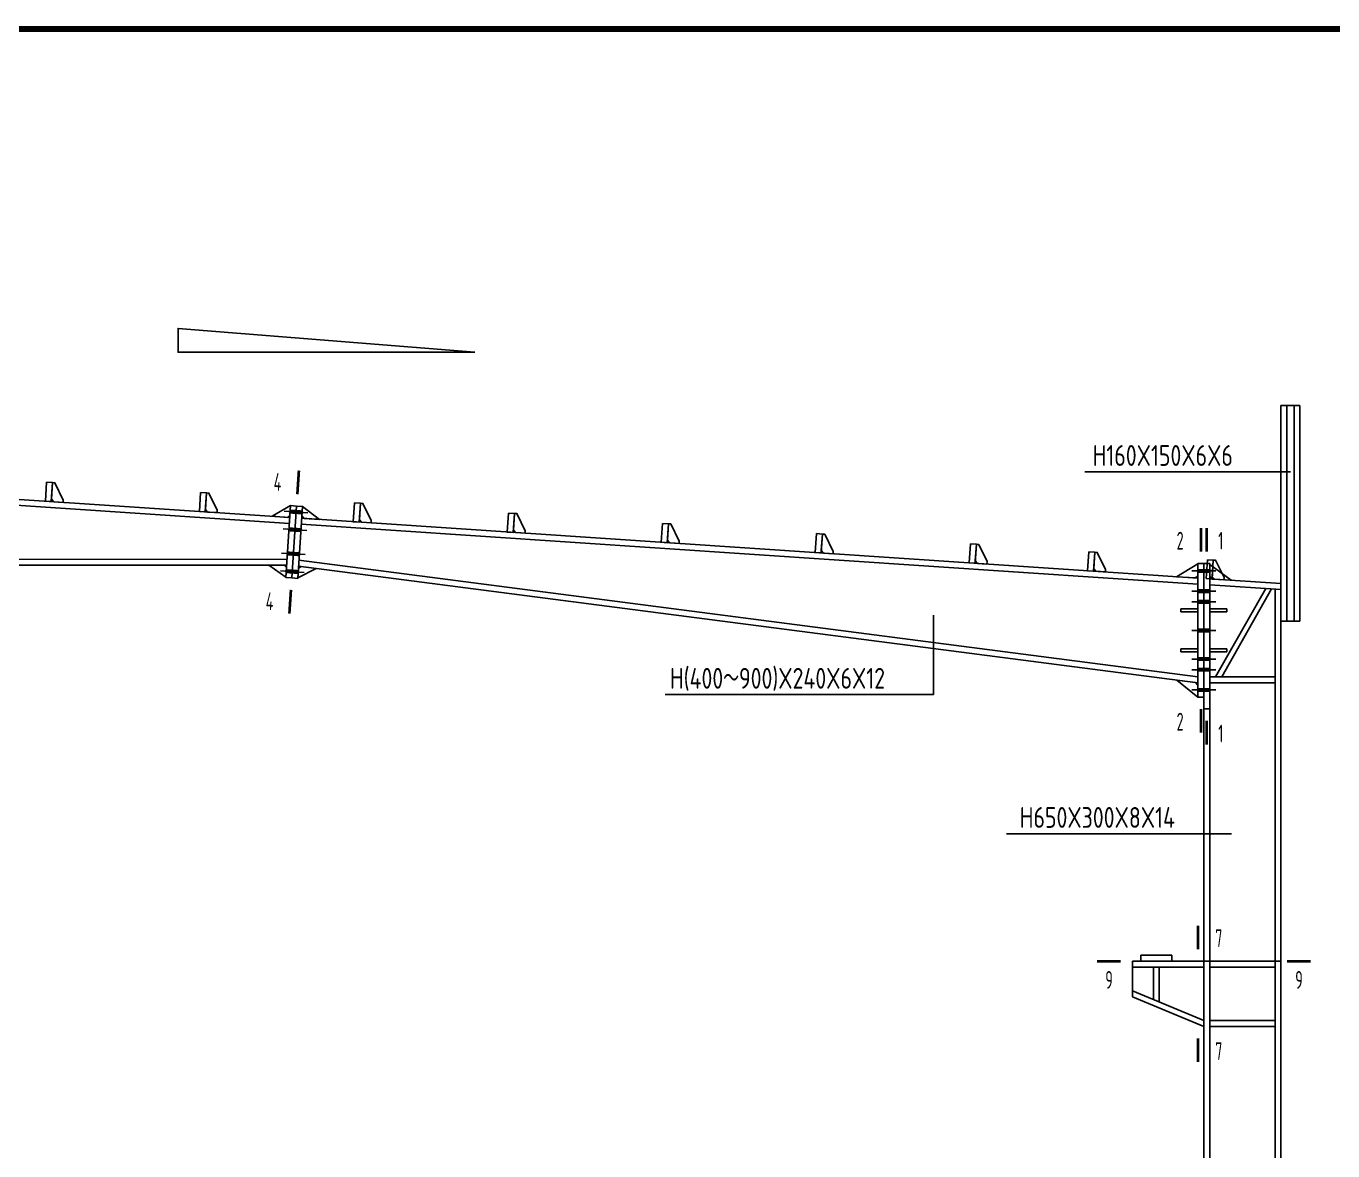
# Model space of a CAD drawing. Extents: x 9539573 to 9710259, y 1656270 to 2510207.
# Drawn here: x 9647747 to 9669764, y 1761487 to 1780433 of the extents above; entities that cross this region are included whole.
import ezdxf

# ---------------------------------------------------------------- set-up
doc = ezdxf.new("R2010")
doc.units = 0
doc.header["$LTSCALE"] = 1000
doc.header["$MEASUREMENT"] = 0
for name, color, linetype in [('10', 7, 'CONTINUOUS'), ('114', 2, 'CONTINUOUS'), ('12', 142, 'CONTINUOUS'), ('14', 142, 'CONTINUOUS'), ('PUB_TITLE', 4, 'CONTINUOUS'), ('柱子', 142, 'CONTINUOUS'), ('标注文字', 3, 'CONTINUOUS')]:
    doc.layers.add(name, color=color, linetype=linetype)
doc.styles.add('TSSD_REIN', font='atssdeng.shx', dxfattribs={"width": 0.7, "bigfont": 'atssdchn.shx'})

msp = doc.modelspace()

# ---------------------------------------------------------------- linework, layer by layer
at = {"layer": '10', "color": 6, "elevation": -193.1}
msp.add_lwpolyline([(9655306.2, 1774939.8), (9650306.2, 1774939.8), (9650306.2, 1775339.8)], close=True, dxfattribs=at)
at = {"layer": '10', "const_width": 45}
for points in [[(9652342.8, 1772947.4), (9652316.1, 1772548.3)], [(9667539.5, 1771979.2), (9667539.5, 1771579.2)], [(9667639.5, 1771979.2), (9667639.5, 1771579.2)], [(9652182, 1770538.1), (9652208.7, 1770937.2)], [(9667539.5, 1768531), (9667539.5, 1768931)], [(9667639.5, 1768331), (9667639.5, 1768731)], [(9667489.7, 1765281.8), (9667489.7, 1764881.8)], [(9665789.5, 1764681.8), (9666189.5, 1764681.8)], [(9669389.5, 1764681.8), (9668989.5, 1764681.8)], [(9667489.7, 1762981.8), (9667489.7, 1763381.8)]]:
    msp.add_lwpolyline(points, dxfattribs=at)
at = {"layer": '114'}
for p, q in [((9652096.6, 1772262.3), (9652495.7, 1772235.6)), ((9652076.6, 1771962.9), (9652475.8, 1771936.3)), ((9652049.6, 1771557.4), (9652448.7, 1771530.8)), ((9652029.6, 1771257.8), (9652428.7, 1771231.2)), ((9667389.5, 1771255.2), (9667789.5, 1771255.2)), ((9667389.5, 1770915), (9667789.5, 1770915)), ((9667389.5, 1770735), (9667789.5, 1770735)), ((9667389.5, 1770253), (9667789.5, 1770253)), ((9667389.5, 1769771.8), (9667789.5, 1769771.8)), ((9667389.5, 1769591.8), (9667789.5, 1769591.8)), ((9667389.5, 1769251), (9667789.5, 1769251))]:
    msp.add_line(p, q, dxfattribs=at)
at = {"layer": '114', "color": 1, "const_width": 70}
for points in [[(9652196.4, 1772255.6), (9652395.9, 1772242.3)], [(9652176.4, 1771956.3), (9652376, 1771942.9)], [(9652149.4, 1771550.7), (9652348.9, 1771537.4)], [(9652129.4, 1771251.2), (9652328.9, 1771237.9)], [(9667489.5, 1771255.2), (9667689.5, 1771255.2)], [(9667489.5, 1770915), (9667689.5, 1770915)], [(9667489.5, 1770735), (9667689.5, 1770735)], [(9667489.5, 1770253), (9667689.5, 1770253)], [(9667489.5, 1769771.8), (9667689.5, 1769771.8)], [(9667489.5, 1769591.8), (9667689.5, 1769591.8)], [(9667489.5, 1769251), (9667689.5, 1769251)]]:
    msp.add_lwpolyline(points, dxfattribs=at)
at = {"layer": '12'}
for points in [[(9648092.2, 1772749.5), (9648070.9, 1772430.2)], [(9648192, 1772742.8), (9648092.2, 1772749.5)], [(9648170.7, 1772423.5), (9648192, 1772742.8)], [(9648372.9, 1772450.1), (9648370.3, 1772410.2), (9648210.6, 1772420.9), (9648173.4, 1772463.4), (9648192, 1772742.8), (9648231.9, 1772740.2), (9648372.9, 1772450.1)], [(9648070.9, 1772430.2), (9648170.7, 1772423.5)], [(9650686.5, 1772576.7), (9650665.2, 1772257.4)], [(9650786.2, 1772570), (9650686.5, 1772576.7)], [(9650765, 1772250.7), (9650786.2, 1772570)], [(9650967.2, 1772277.3), (9650964.5, 1772237.4), (9650804.9, 1772248.1), (9650767.6, 1772290.6), (9650786.2, 1772570), (9650826.2, 1772567.3), (9650967.2, 1772277.3)], [(9653280.7, 1772403.8), (9653259.4, 1772084.5)], [(9653380.5, 1772397.1), (9653280.7, 1772403.8)], [(9653359.2, 1772077.8), (9653380.5, 1772397.1)], [(9653561.4, 1772104.4), (9653558.8, 1772064.5), (9653399.1, 1772075.2), (9653361.9, 1772117.7), (9653380.5, 1772397.1), (9653420.4, 1772394.4), (9653561.4, 1772104.4)], [(9650665.2, 1772257.4), (9650765, 1772250.7)], [(9655874.9, 1772230.7), (9655853.7, 1771911.4)], [(9655974.7, 1772224), (9655874.9, 1772230.7)], [(9655953.4, 1771904.8), (9655974.7, 1772224)], [(9656155.7, 1771931.4), (9656153, 1771891.5), (9655993.3, 1771902.1), (9655956.1, 1771944.7), (9655974.7, 1772224), (9656014.6, 1772221.4), (9656155.7, 1771931.4)], [(9653259.4, 1772084.5), (9653359.2, 1772077.8)], [(9658469.2, 1772057.6), (9658447.9, 1771738.3)], [(9658569, 1772051), (9658469.2, 1772057.6)], [(9658547.7, 1771731.7), (9658569, 1772051)], [(9658749.9, 1771758.3), (9658747.2, 1771718.4), (9658587.6, 1771729), (9658550.3, 1771771.6), (9658569, 1772051), (9658608.9, 1772048.3), (9658749.9, 1771758.3)], [(9655853.7, 1771911.4), (9655953.4, 1771904.8)], [(9658447.9, 1771738.3), (9658547.7, 1771731.7)], [(9661063.4, 1771884.6), (9661042.1, 1771565.3)], [(9661163.2, 1771877.9), (9661063.4, 1771884.6)], [(9661141.9, 1771558.6), (9661163.2, 1771877.9)], [(9661344.1, 1771585.2), (9661341.5, 1771545.3), (9661181.8, 1771556), (9661144.6, 1771598.5), (9661163.2, 1771877.9), (9661203.1, 1771875.3), (9661344.1, 1771585.2)], [(9663657.6, 1771711.5), (9663636.4, 1771392.2)], [(9663757.4, 1771704.9), (9663657.6, 1771711.5)], [(9661042.1, 1771565.3), (9661141.9, 1771558.6)], [(9663736.1, 1771385.6), (9663757.4, 1771704.9)], [(9663938.4, 1771412.2), (9663935.7, 1771372.3), (9663776.1, 1771382.9), (9663738.8, 1771425.5), (9663757.4, 1771704.9), (9663797.3, 1771702.2), (9663938.4, 1771412.2)], [(9665653.2, 1771578.4), (9665631.9, 1771259.1)], [(9665753, 1771571.7), (9665653.2, 1771578.4)], [(9665731.7, 1771252.5), (9665753, 1771571.7)], [(9665933.9, 1771279.1), (9665931.3, 1771239.2), (9665771.6, 1771249.8), (9665734.4, 1771292.4), (9665753, 1771571.7), (9665792.9, 1771569.1), (9665933.9, 1771279.1)], [(9663636.4, 1771392.2), (9663736.1, 1771385.6)], [(9667648.8, 1771445.3), (9667627.5, 1771126)], [(9667748.6, 1771438.6), (9667648.8, 1771445.3)], [(9667727.3, 1771119.3), (9667748.6, 1771438.6)], [(9667929.5, 1771145.9), (9667926.8, 1771106), (9667767.2, 1771116.7), (9667729.9, 1771159.2), (9667748.6, 1771438.6), (9667788.5, 1771436), (9667929.5, 1771145.9)], [(9665631.9, 1771259.1), (9665731.7, 1771252.5)], [(9667627.5, 1771126), (9667727.3, 1771119.3)]]:
    msp.add_lwpolyline(points, dxfattribs=at)
at = {"layer": '14'}
for points in [[(9651890.4, 1772175.8), (9652203, 1772355.4)], [(9652149.8, 1772158.5), (9651890.4, 1772175.8)], [(9652122.2, 1771143.4), (9652203, 1772355.4)], [(9652192.4, 1772195.7), (9652149.8, 1772158.5)], [(9652203, 1772355.4), (9652192.4, 1772195.7)], [(9652203, 1772355.4), (9652302.8, 1772348.7)], [(9652302.8, 1772348.7), (9652222, 1771136.8)], [(9652222, 1771136.8), (9652302.8, 1772348.7)], [(9652302.8, 1772348.7), (9652402.6, 1772342.1)], [(9652402.6, 1772342.1), (9652321.8, 1771130.1)], [(9652391.9, 1772182.4), (9652402.6, 1772342.1)], [(9652429.2, 1772139.8), (9652391.9, 1772182.4)], [(9652402.6, 1772342.1), (9652688.6, 1772122.5)], [(9652688.6, 1772122.5), (9652429.2, 1772139.8)], [(9652122.7, 1771151.4), (9651836, 1771351)], [(9651836, 1771351), (9652096, 1771350.9)], [(9652096, 1771350.9), (9652133.4, 1771311)], [(9652133.4, 1771311), (9652122.7, 1771151.4)], [(9652633.1, 1771299.4), (9652322.3, 1771138.5)], [(9652322.3, 1771138.5), (9652333, 1771298.1)], [(9652333, 1771298.1), (9652375.3, 1771332.9)], [(9652375.3, 1771332.9), (9652633.1, 1771299.4)], [(9667130.3, 1771159.2), (9667489.5, 1771375.2)], [(9667489.5, 1769131), (9667489.5, 1771379.2)], [(9667489.5, 1771379.2), (9667589.5, 1771379.2)], [(9667489.5, 1771375.2), (9667489.5, 1771175.2)], [(9667589.5, 1768931), (9667589.5, 1771379.2)], [(9667589.5, 1771379.2), (9667689.5, 1771379.2)], [(9667589.5, 1771379.2), (9667589.5, 1769131)], [(9667689.5, 1771379.2), (9667689.5, 1768931)], [(9667689.5, 1771161.9), (9667689.5, 1771361.9)], [(9667689.5, 1771361.9), (9668048.7, 1771097.9)], [(9652222, 1771136.8), (9652122.2, 1771143.4)], [(9652321.8, 1771130.1), (9652222, 1771136.8)], [(9667449.6, 1771137.9), (9667130.3, 1771159.2)], [(9667489.5, 1771175.2), (9667449.6, 1771137.9)], [(9667729.4, 1771119.2), (9667689.5, 1771161.9)], [(9667689.5, 1771121.9), (9668889.5, 1771041.8)], [(9667689.5, 1771021.6), (9667689.5, 1771121.9)], [(9668048.7, 1771097.9), (9667729.4, 1771119.2)], [(9668889.5, 1770941.6), (9667689.5, 1771021.6)], [(9667785.8, 1769471.4), (9668634.9, 1770958.6)], [(9668728.5, 1770952.3), (9667890.1, 1769471.4)], [(9668889.5, 1771041.8), (9668889.5, 1770941.6)], [(9667489.5, 1770615), (9667199.5, 1770615)], [(9667199.5, 1770615), (9667199.5, 1770565)], [(9667489.5, 1770565), (9667489.5, 1770615)], [(9667689.5, 1770615), (9667979.5, 1770615)], [(9667689.5, 1770565), (9667689.5, 1770615)], [(9667979.5, 1770615), (9667979.5, 1770565)], [(9667199.5, 1770565), (9667489.5, 1770565)], [(9667979.5, 1770565), (9667689.5, 1770565)], [(9667199.5, 1769891.8), (9667199.5, 1769941.8)], [(9667199.5, 1769941.8), (9667489.5, 1769941.8)], [(9667489.5, 1769891.8), (9667199.5, 1769891.8)], [(9667489.5, 1769941.8), (9667489.5, 1769891.8)], [(9667979.5, 1769941.8), (9667689.5, 1769941.8)], [(9667689.5, 1769941.8), (9667689.5, 1769891.8)], [(9667689.5, 1769891.8), (9667979.5, 1769891.8)], [(9667979.5, 1769891.8), (9667979.5, 1769941.8)], [(9667489.5, 1769131), (9667132.5, 1769417.3)], [(9667132.5, 1769417.3), (9667449.8, 1769376.1)], [(9667449.8, 1769376.1), (9667489.5, 1769331)], [(9667489.5, 1769331), (9667489.5, 1769131)], [(9667689.5, 1769471.4), (9668789.5, 1769471.4)], [(9667689.5, 1769371.4), (9667689.5, 1769471.4)], [(9668789.5, 1769371.4), (9667689.5, 1769371.4)], [(9668789.5, 1769471.4), (9668789.5, 1769371.4)], [(9667589.5, 1769131), (9667489.5, 1769131)], [(9667689.5, 1768931), (9667589.5, 1768931)], [(9666389.5, 1764681.8), (9667589.5, 1764681.8)], [(9666389.5, 1764581.8), (9666389.5, 1764681.8)], [(9667049.5, 1764781.8), (9666529.5, 1764781.8)], [(9666529.5, 1764781.8), (9666529.5, 1764681.8)], [(9666529.5, 1764681.8), (9667049.5, 1764681.8)], [(9667049.5, 1764681.8), (9667049.5, 1764781.8)], [(9667589.5, 1764681.8), (9667589.5, 1764581.8)], [(9667689.5, 1764681.8), (9668789.5, 1764681.8)], [(9667689.5, 1764581.8), (9667689.5, 1764681.8)], [(9668789.5, 1764681.8), (9668789.5, 1764581.8)], [(9667589.5, 1764581.8), (9666389.5, 1764581.8)], [(9666389.5, 1764581.8), (9666389.5, 1764181.8)], [(9667589.5, 1764581.8), (9666389.5, 1764581.8)], [(9666739.5, 1764036), (9666739.5, 1764581.8)], [(9666739.5, 1764581.8), (9666839.5, 1764581.8)], [(9666839.5, 1764581.8), (9666839.5, 1763994.3)], [(9667589.5, 1763681.8), (9667589.5, 1764581.8)], [(9668789.5, 1764581.8), (9667689.5, 1764581.8)], [(9666389.5, 1764181.8), (9667589.5, 1763681.8)], [(9666389.5, 1764181.8), (9667589.5, 1763681.8)], [(9666389.5, 1764081.8), (9666389.5, 1764181.8)], [(9667589.5, 1763581.8), (9666389.5, 1764081.8)], [(9667589.5, 1763681.8), (9667589.5, 1763581.8)], [(9667689.5, 1763681.8), (9668789.5, 1763681.8)], [(9667689.5, 1763581.8), (9667689.5, 1763681.8)], [(9668789.5, 1763581.8), (9667689.5, 1763581.8)], [(9668789.5, 1763681.8), (9668789.5, 1763581.8)]]:
    msp.add_lwpolyline(points, dxfattribs=at)
at = {"layer": 'PUB_TITLE', "const_width": 100}
msp.add_lwpolyline([(9601309.4, 1722982.8), (9681909.4, 1722982.8), (9681909.4, 1780382.8), (9601309.4, 1780382.8)], close=True, dxfattribs=at)
at = {"layer": '柱子'}
for points in [[(9668889.5, 1770409), (9668889.5, 1774041.8)], [(9668889.5, 1774041.8), (9668989.5, 1774041.8)], [(9668889.5, 1774041.8), (9669209.5, 1774041.8)], [(9668989.5, 1770409), (9668989.5, 1774041.8)], [(9669109.5, 1770409), (9669109.5, 1774041.8)], [(9669109.5, 1774041.8), (9669209.5, 1774041.8)], [(9669209.5, 1770409), (9669209.5, 1774041.8)], [(9639682.8, 1772888.7), (9652183.1, 1772056)], [(9639689.5, 1772988.5), (9652189.7, 1772155.8)], [(9652382.6, 1772042.7), (9667489.5, 1771035)], [(9652389.3, 1772142.5), (9667489.5, 1771135.2)], [(9639580, 1771352.1), (9652136, 1771350.9)], [(9639586.7, 1771452.1), (9652142.7, 1771450.9)], [(9652335.6, 1771338), (9667489.5, 1769371)], [(9652342.3, 1771438), (9667489.5, 1769471.8)], [(9668789.5, 1764681.8), (9668789.5, 1770948.2)], [(9668889.5, 1770941.6), (9668789.5, 1770948.2)], [(9668889.5, 1764681.8), (9668889.5, 1770941.6)], [(9668889.5, 1770409), (9669209.5, 1770409)], [(9667589.5, 1764681.8), (9667589.5, 1768931)], [(9667689.5, 1768931), (9667589.5, 1768931)], [(9667689.5, 1764681.8), (9667689.5, 1768931)], [(9667589.5, 1746181.8), (9667589.5, 1764681.8)], [(9667689.5, 1764681.8), (9667589.5, 1764681.8)], [(9667689.5, 1746181.8), (9667689.5, 1764681.8)], [(9668789.5, 1764681.8), (9667689.5, 1764681.8)], [(9668789.5, 1746181.8), (9668789.5, 1764681.8)], [(9668889.5, 1764681.8), (9668789.5, 1764681.8)], [(9668889.5, 1746181.8), (9668889.5, 1764681.8)]]:
    msp.add_lwpolyline(points, dxfattribs=at)
at = {"layer": '标注文字'}
for p, q in [((9669047.1, 1772926.7, 200), (9665587.1, 1772926.7, 200)), ((9668055.8, 1766829.4, 200), (9664262.4, 1766829.4, 200))]:
    msp.add_line(p, q, dxfattribs=at)
at = {"layer": '标注文字', "elevation": 200}
msp.add_lwpolyline([(9663033.9, 1770512.4), (9663033.9, 1769173.2), (9658512.2, 1769173.2)], dxfattribs=at)

# ---------------------------------------------------------------- texts
at = {"layer": '10', "style": 'TSSD_REIN', "width": 0.6}
for p in [(9651911.4, 1772610.8), (9651777.3, 1770600.7)]:
    msp.add_text('4', height=300, rotation=356.18371, dxfattribs=at).set_placement(p)
for s, p in [('2', (9667131.5, 1771614.7)), ('1', (9667831.5, 1771614.7)), ('2', (9667131.5, 1768566.5)), ('1', (9667831.5, 1768366.5)), ('7', (9667781.5, 1764917.3)), ('9', (9665929.1, 1764217.3)), ('9', (9669129.1, 1764217.3)), ('7', (9667781.5, 1763017.3))]:
    msp.add_text(s, height=300, dxfattribs=at).set_placement(p)
at = {"layer": '标注文字', "linetype": 'ByBlock', "style": 'TSSD_REIN', "width": 0.8}
for s, p in [('H160X150X6X6', (9665716.7, 1773025.5, 702)), ('H(400～900)X240X6X12', (9658593.9, 1769272.1, 702)), ('H650X300X8X14', (9664488.4, 1766928.2, 702))]:
    msp.add_text(s, height=350, dxfattribs=at).set_placement(p)

doc.saveas('drawing.dxf')
